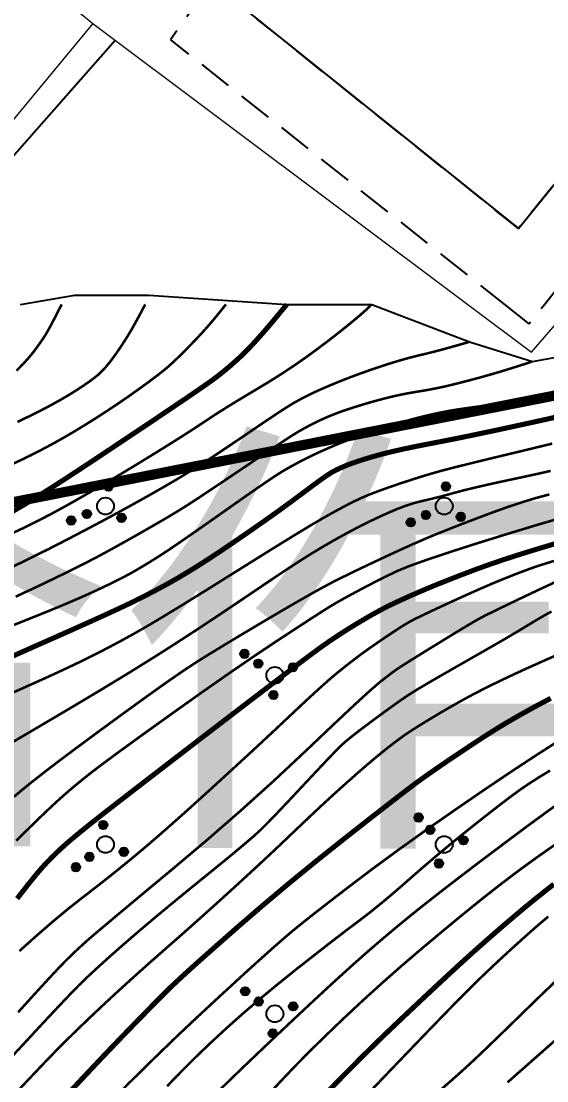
# Model space of a CAD drawing. Extents: x 396500 to 398250, y 1005980 to 1008200.
# Drawn here: x 398080.55 to 398096.06, y 1007977.06 to 1008008.37 of the extents above; entities that cross this region are included whole.
import ezdxf
from ezdxf.enums import TextEntityAlignment as Align

# ---------------------------------------------------------------- set-up
doc = ezdxf.new("R2010")
doc.units = 0
doc.header["$LTSCALE"] = 0.5
doc.linetypes.add('X5', pattern=[3, 2, -1])
doc.layers.get('0').update_dxf_attribs({"linetype": 'CONTINUOUS'})
doc.layers.add('ASSIST', color=7, linetype='CONTINUOUS', plot=False)
for name, color, linetype in [('DGX', 2, 'CONTINUOUS'), ('DMTZ', 3, 'CONTINUOUS'), ('JMD', 6, 'CONTINUOUS'), ('ZBTZ', 3, 'CONTINUOUS'), ('用地红线', 1, 'CONTINUOUS')]:
    doc.layers.add(name, color=color, linetype=linetype)
doc.layers.add('绘图层', color=6, linetype='CONTINUOUS', lineweight=5)
doc.styles.add('粗等线体', font='simhei.ttf')
doc.linetypes.add('10421', pattern='A,2,[150,AAA.SHX,S=1,R=0,X=0,Y=1],1e-11', length=2)
doc.linetypes.add('10422', pattern='A,2,[150,AAA.SHX,S=1,R=0,X=0,Y=1],2,[177,AAA.SHX,S=1,R=0,X=0,Y=0.8],1e-09', length=4)
doc.linetypes.add('1161', pattern='A,0,[149,AAA.SHX,S=0.15,R=0,X=0,Y=0],-1.6', length=1.6)

# ---------------------------------------------------------------- blocks, each defined once
blk = doc.blocks.new('*U110')
at = {"linetype": 'Continuous'}
for points in [[(-0.25, 2.2), (-0.238, 2.123), (-0.238, 2.277)], [(-0.238, 2.277), (-0.202, 2.053), (-0.202, 2.347)], [(-0.202, 2.053), (-0.238, 2.277), (-0.238, 2.123)], [(-0.202, 2.347), (-0.147, 1.998), (-0.147, 2.402)], [(-0.147, 1.998), (-0.202, 2.347), (-0.202, 2.053)], [(-0.147, 2.402), (-0.077, 1.962), (-0.077, 2.438)], [(-0.077, 1.962), (-0.147, 2.402), (-0.147, 1.998)], [(-0.077, 2.438), (0, 1.95), (0, 2.45)], [(0, 1.95), (-0.077, 2.438), (-0.077, 1.962)], [(0, 2.45), (0.077, 1.962), (0.077, 2.438)], [(0.077, 1.962), (0, 2.45), (0, 1.95)], [(0.077, 2.438), (0.147, 1.998), (0.147, 2.402)], [(0.147, 1.998), (0.077, 2.438), (0.077, 1.962)], [(0.147, 2.402), (0.202, 2.053), (0.202, 2.347)], [(0.202, 2.053), (0.147, 2.402), (0.147, 1.998)], [(0.202, 2.347), (0.238, 2.123), (0.238, 2.277)], [(0.238, 2.123), (0.202, 2.347), (0.202, 2.053)], [(0.25, 2.2), (0.238, 2.277), (0.238, 2.123)]]:
    blk.add_solid(points, dxfattribs=at)
blk = doc.blocks.new('*U109')
at = {"linetype": 'Continuous'}
for points in [[(-0.25, 1.2), (-0.238, 1.123), (-0.238, 1.277)], [(-0.238, 1.277), (-0.202, 1.053), (-0.202, 1.347)], [(-0.202, 1.053), (-0.238, 1.277), (-0.238, 1.123)], [(-0.202, 1.347), (-0.147, 0.998), (-0.147, 1.402)], [(-0.147, 0.998), (-0.202, 1.347), (-0.202, 1.053)], [(-0.147, 1.402), (-0.077, 0.962), (-0.077, 1.438)], [(-0.077, 0.962), (-0.147, 1.402), (-0.147, 0.998)], [(-0.077, 1.438), (0, 0.95), (0, 1.45)], [(0, 0.95), (-0.077, 1.438), (-0.077, 0.962)], [(0, 1.45), (0.077, 0.962), (0.077, 1.438)], [(0.077, 0.962), (0, 1.45), (0, 0.95)], [(0.077, 1.438), (0.147, 0.998), (0.147, 1.402)], [(0.147, 0.998), (0.077, 1.438), (0.077, 0.962)], [(0.147, 1.402), (0.202, 1.053), (0.202, 1.347)], [(0.202, 1.053), (0.147, 1.402), (0.147, 0.998)], [(0.202, 1.347), (0.238, 1.123), (0.238, 1.277)], [(0.238, 1.123), (0.202, 1.347), (0.202, 1.053)], [(0.25, 1.2), (0.238, 1.277), (0.238, 1.123)]]:
    blk.add_solid(points, dxfattribs=at)
blk = doc.blocks.new('*U108')
at = {"linetype": 'Continuous'}
for points in [[(-1.25, -0.6), (-1.238, -0.677), (-1.238, -0.523)], [(-1.238, -0.523), (-1.202, -0.747), (-1.202, -0.453)], [(-1.202, -0.747), (-1.238, -0.523), (-1.238, -0.677)], [(-1.202, -0.453), (-1.147, -0.802), (-1.147, -0.398)], [(-1.147, -0.802), (-1.202, -0.453), (-1.202, -0.747)], [(-1.147, -0.398), (-1.077, -0.838), (-1.077, -0.362)], [(-1.077, -0.838), (-1.147, -0.398), (-1.147, -0.802)], [(-1.077, -0.362), (-1, -0.85), (-1, -0.35)], [(-1, -0.85), (-1.077, -0.362), (-1.077, -0.838)], [(-1, -0.35), (-0.923, -0.838), (-0.923, -0.362)], [(-0.923, -0.838), (-1, -0.35), (-1, -0.85)], [(-0.923, -0.362), (-0.853, -0.802), (-0.853, -0.398)], [(-0.853, -0.802), (-0.923, -0.362), (-0.923, -0.838)], [(-0.853, -0.398), (-0.798, -0.747), (-0.798, -0.453)], [(-0.798, -0.747), (-0.853, -0.398), (-0.853, -0.802)], [(-0.798, -0.453), (-0.762, -0.677), (-0.762, -0.523)], [(-0.762, -0.677), (-0.798, -0.453), (-0.798, -0.747)], [(-0.75, -0.6), (-0.762, -0.523), (-0.762, -0.677)]]:
    blk.add_solid(points, dxfattribs=at)
blk = doc.blocks.new('*U107')
at = {"linetype": 'Continuous'}
for points in [[(0.75, -0.6), (0.762, -0.677), (0.762, -0.523)], [(0.762, -0.523), (0.798, -0.747), (0.798, -0.453)], [(0.798, -0.747), (0.762, -0.523), (0.762, -0.677)], [(0.798, -0.453), (0.853, -0.802), (0.853, -0.398)], [(0.853, -0.802), (0.798, -0.453), (0.798, -0.747)], [(0.853, -0.398), (0.923, -0.838), (0.923, -0.362)], [(0.923, -0.838), (0.853, -0.398), (0.853, -0.802)], [(0.923, -0.362), (1, -0.85), (1, -0.35)], [(1, -0.85), (0.923, -0.362), (0.923, -0.838)], [(1, -0.35), (1.077, -0.838), (1.077, -0.362)], [(1.077, -0.838), (1, -0.35), (1, -0.85)], [(1.077, -0.362), (1.147, -0.802), (1.147, -0.398)], [(1.147, -0.802), (1.077, -0.362), (1.077, -0.838)], [(1.147, -0.398), (1.202, -0.747), (1.202, -0.453)], [(1.202, -0.747), (1.147, -0.398), (1.147, -0.802)], [(1.202, -0.453), (1.238, -0.677), (1.238, -0.523)], [(1.238, -0.677), (1.202, -0.453), (1.202, -0.747)], [(1.25, -0.6), (1.238, -0.523), (1.238, -0.677)]]:
    blk.add_solid(points, dxfattribs=at)
blk = doc.blocks.new('gc160')
for centre, radius in [((0, 2.2), 0.25), ((0, 1.2), 0.25), ((0, 0), 0.5), ((-1, -0.6), 0.25), ((1, -0.6), 0.25)]:
    blk.add_circle(centre, radius)
at = {"linetype": 'Continuous'}
for name in ['*U110', '*U109', '*U108', '*U107']:
    blk.add_blockref(name, (0, 0), dxfattribs=at)

msp = doc.modelspace()

# ---------------------------------------------------------------- linework, layer by layer
at = {"layer": 'ASSIST', "linetype": '1161', "flags": 128}
for points in [[(398080.53, 1008000), (398082.128, 1008000.272), (398084.318, 1008000.272), (398088.389, 1008000)], [(398088.389, 1008000), (398090.9, 1008000)], [(398088.389, 1008000), (398090.9, 1008000)], [(398090.9, 1008000), (398093.784, 1007998.894), (398095.639, 1007998.311), (398098.462, 1007998.826), (398099.711, 1007999.743), (398100.193, 1008000)]]:
    msp.add_lwpolyline(points, dxfattribs=at)
at = {"layer": 'DGX', "color": 3, "linetype": 'Continuous', "lineweight": -2, "const_width": 0.15}
for points in [[(398088.389, 1008000), (398088.134, 1007999.69), (398087.905, 1007999.415), (398087.701, 1007999.176), (398087.521, 1007998.973), (398087.354, 1007998.792), (398087.187, 1007998.62), (398087.019, 1007998.455), (398086.851, 1007998.3), (398086.68, 1007998.15), (398086.505, 1007998.005), (398086.326, 1007997.864), (398086.142, 1007997.727), (398085.867, 1007997.535), (398085.418, 1007997.227), (398084.793, 1007996.805), (398083.993, 1007996.268), (398083.164, 1007995.714), (398082.453, 1007995.243), (398081.859, 1007994.853), (398081.383, 1007994.546), (398080.98, 1007994.292), (398080.605, 1007994.064), (398080.257, 1007993.861)], [(398096.78, 1007996.771), (398096.127, 1007996.621), (398095.323, 1007996.444), (398094.499, 1007996.266), (398093.78, 1007996.115), (398093.168, 1007995.991), (398092.663, 1007995.893), (398092.232, 1007995.809), (398091.844, 1007995.728), (398091.498, 1007995.65), (398091.195, 1007995.574), (398090.927, 1007995.5), (398090.684, 1007995.428), (398090.468, 1007995.358), (398090.278, 1007995.291), (398090.11, 1007995.225), (398089.961, 1007995.161), (398089.831, 1007995.099), (398089.72, 1007995.039), (398089.59, 1007994.956), (398089.402, 1007994.826), (398089.158, 1007994.648), (398088.856, 1007994.422), (398088.509, 1007994.163), (398088.129, 1007993.886), (398087.715, 1007993.592), (398087.269, 1007993.281), (398086.833, 1007992.981), (398086.454, 1007992.724), (398086.13, 1007992.51), (398085.863, 1007992.337), (398085.629, 1007992.191), (398085.407, 1007992.055), (398085.196, 1007991.929), (398084.996, 1007991.814), (398084.789, 1007991.699), (398084.556, 1007991.573), (398084.296, 1007991.437), (398084.009, 1007991.289), (398083.604, 1007991.093), (398082.988, 1007990.808), (398082.162, 1007990.435), (398081.125, 1007989.975), (398080.083, 1007989.512)], [(398080.425, 1007982.442), (398080.759, 1007982.868), (398081.009, 1007983.177), (398081.176, 1007983.371), (398081.301, 1007983.506), (398081.431, 1007983.639), (398081.563, 1007983.77), (398081.699, 1007983.9), (398081.857, 1007984.043), (398082.055, 1007984.213), (398082.292, 1007984.41), (398082.569, 1007984.634), (398083.008, 1007984.981), (398083.735, 1007985.545), (398084.748, 1007986.326), (398086.048, 1007987.326), (398087.34, 1007988.317), (398088.331, 1007989.073), (398089.021, 1007989.594), (398089.409, 1007989.88), (398089.652, 1007990.05), (398089.906, 1007990.22), (398090.171, 1007990.39), (398090.448, 1007990.561), (398090.718, 1007990.722), (398090.962, 1007990.862), (398091.182, 1007990.982), (398091.376, 1007991.082), (398091.567, 1007991.174), (398091.777, 1007991.272), (398092.006, 1007991.375), (398092.253, 1007991.484), (398092.527, 1007991.601), (398092.836, 1007991.728), (398093.18, 1007991.865), (398093.558, 1007992.013), (398093.954, 1007992.163), (398094.35, 1007992.306), (398094.745, 1007992.442), (398095.139, 1007992.571), (398095.584, 1007992.71), (398096.127, 1007992.874), (398096.769, 1007993.064)], [(398096.274, 1007982.867), (398095.997, 1007982.65), (398095.718, 1007982.427), (398095.436, 1007982.196), (398095.152, 1007981.958), (398094.862, 1007981.711), (398094.563, 1007981.453), (398094.256, 1007981.184), (398093.941, 1007980.905), (398093.577, 1007980.576), (398093.124, 1007980.159), (398092.582, 1007979.654), (398091.952, 1007979.061), (398091.295, 1007978.436), (398090.676, 1007977.831), (398090.094, 1007977.247), (398089.549, 1007976.685)]]:
    msp.add_lwpolyline(points, dxfattribs=at)
at = {"layer": 'DGX', "linetype": 'Continuous', "const_width": 0.075}
for points in [[(398080.279, 1007995.279), (398080.596, 1007995.426), (398080.843, 1007995.548), (398081.088, 1007995.673), (398081.332, 1007995.802), (398081.575, 1007995.934), (398081.829, 1007996.077), (398082.106, 1007996.24), (398082.407, 1007996.423), (398082.731, 1007996.625), (398083.063, 1007996.84), (398083.39, 1007997.057), (398083.712, 1007997.278), (398084.027, 1007997.502), (398084.316, 1007997.712), (398084.556, 1007997.893), (398084.749, 1007998.045), (398084.895, 1007998.167), (398085.031, 1007998.291), (398085.196, 1007998.449), (398085.39, 1007998.642), (398085.613, 1007998.869), (398085.853, 1007999.122), (398086.096, 1007999.395), (398086.342, 1007999.688), (398086.591, 1008000)], [(398090.9, 1008000), (398090.758, 1007999.864), (398090.581, 1007999.706), (398090.368, 1007999.526), (398090.12, 1007999.323), (398089.848, 1007999.107), (398089.563, 1007998.887), (398089.265, 1007998.663), (398088.953, 1007998.435), (398088.618, 1007998.201), (398088.25, 1007997.957), (398087.847, 1007997.703), (398087.411, 1007997.441), (398086.983, 1007997.184), (398086.602, 1007996.951), (398086.27, 1007996.74), (398085.987, 1007996.552), (398085.693, 1007996.357), (398085.332, 1007996.124), (398084.904, 1007995.854), (398084.407, 1007995.546), (398083.883, 1007995.225), (398083.367, 1007994.914), (398082.861, 1007994.615), (398082.365, 1007994.327), (398081.892, 1007994.059), (398081.458, 1007993.822), (398081.062, 1007993.614), (398080.705, 1007993.436), (398080.322, 1007993.256)], [(398081.741, 1008000), (398081.564, 1007999.652), (398081.418, 1007999.373), (398081.302, 1007999.164), (398081.216, 1007999.025), (398081.145, 1007998.922), (398081.074, 1007998.82), (398081.003, 1007998.721), (398080.931, 1007998.623), (398080.851, 1007998.521), (398080.758, 1007998.411), (398080.65, 1007998.291), (398080.527, 1007998.162), (398080.406, 1007998.039)], [(398080.435, 1007996.526), (398080.806, 1007996.705), (398081.133, 1007996.869), (398081.43, 1007997.025), (398081.706, 1007997.178), (398081.961, 1007997.328), (398082.196, 1007997.475), (398082.404, 1007997.612), (398082.581, 1007997.735), (398082.725, 1007997.843), (398082.837, 1007997.936), (398082.936, 1007998.031), (398083.041, 1007998.146), (398083.153, 1007998.282), (398083.27, 1007998.438), (398083.388, 1007998.604), (398083.5, 1007998.768), (398083.606, 1007998.931), (398083.707, 1007999.092), (398083.812, 1007999.269), (398083.93, 1007999.48), (398084.062, 1007999.723), (398084.208, 1008000)], [(398093.784, 1007998.894), (398093.365, 1007998.773), (398093.006, 1007998.673), (398092.707, 1007998.594), (398092.468, 1007998.535), (398092.259, 1007998.486), (398092.049, 1007998.432), (398091.838, 1007998.375), (398091.627, 1007998.313), (398091.411, 1007998.247), (398091.184, 1007998.173), (398090.947, 1007998.094), (398090.7, 1007998.007), (398090.449, 1007997.917), (398090.202, 1007997.823), (398089.958, 1007997.727), (398089.716, 1007997.628), (398089.49, 1007997.532), (398089.291, 1007997.444), (398089.119, 1007997.364), (398088.974, 1007997.292), (398088.842, 1007997.224), (398088.712, 1007997.153), (398088.582, 1007997.079), (398088.454, 1007997.002), (398088.276, 1007996.889), (398087.999, 1007996.706), (398087.622, 1007996.453), (398087.146, 1007996.129), (398086.646, 1007995.791), (398086.201, 1007995.495), (398085.809, 1007995.241), (398085.471, 1007995.029), (398085.138, 1007994.828), (398084.762, 1007994.608), (398084.342, 1007994.368), (398083.878, 1007994.109), (398083.39, 1007993.841), (398082.898, 1007993.575), (398082.4, 1007993.311), (398081.898, 1007993.049), (398081.382, 1007992.784), (398080.843, 1007992.515), (398080.281, 1007992.241)], [(398080.383, 1007991.363), (398081.026, 1007991.663), (398081.596, 1007991.937), (398082.085, 1007992.177), (398082.495, 1007992.384), (398082.825, 1007992.556), (398083.129, 1007992.721), (398083.46, 1007992.904), (398083.817, 1007993.104), (398084.201, 1007993.322), (398084.575, 1007993.537), (398084.903, 1007993.73), (398085.185, 1007993.899), (398085.42, 1007994.046), (398085.687, 1007994.218), (398086.063, 1007994.468), (398086.55, 1007994.794), (398087.147, 1007995.196), (398087.734, 1007995.591), (398088.192, 1007995.895), (398088.519, 1007996.109), (398088.717, 1007996.231), (398088.85, 1007996.308), (398088.984, 1007996.381), (398089.119, 1007996.452), (398089.255, 1007996.52), (398089.393, 1007996.586), (398089.535, 1007996.65), (398089.68, 1007996.711), (398089.829, 1007996.771), (398089.991, 1007996.831), (398090.174, 1007996.895), (398090.378, 1007996.961), (398090.605, 1007997.031), (398090.836, 1007997.1), (398091.056, 1007997.162), (398091.265, 1007997.217), (398091.463, 1007997.266), (398091.656, 1007997.31), (398091.85, 1007997.351), (398092.047, 1007997.387), (398092.245, 1007997.421), (398092.443, 1007997.453), (398092.637, 1007997.488), (398092.829, 1007997.526), (398093.019, 1007997.566), (398093.225, 1007997.615), (398093.469, 1007997.675), (398093.751, 1007997.748), (398094.07, 1007997.833), (398094.421, 1007997.932), (398094.8, 1007998.044), (398095.206, 1007998.171), (398095.639, 1007998.311)], [(398096.224, 1007995.885), (398095.37, 1007995.678), (398094.525, 1007995.475), (398093.844, 1007995.309), (398093.327, 1007995.18), (398092.975, 1007995.089), (398092.694, 1007995.01), (398092.391, 1007994.919), (398092.065, 1007994.816), (398091.718, 1007994.702), (398091.381, 1007994.586), (398091.084, 1007994.479), (398090.829, 1007994.381), (398090.614, 1007994.291), (398090.402, 1007994.191), (398090.153, 1007994.066), (398089.868, 1007993.913), (398089.546, 1007993.734), (398089.128, 1007993.491), (398088.558, 1007993.145), (398087.835, 1007992.698), (398086.959, 1007992.15), (398086.076, 1007991.596), (398085.334, 1007991.136), (398084.732, 1007990.769), (398084.27, 1007990.494), (398083.877, 1007990.269), (398083.479, 1007990.05), (398083.077, 1007989.836), (398082.671, 1007989.629), (398082.242, 1007989.417), (398081.77, 1007989.193), (398081.255, 1007988.956), (398080.698, 1007988.706), (398080.156, 1007988.464)], [(398096.142, 1007994.385), (398095.753, 1007994.281), (398095.34, 1007994.156), (398094.902, 1007994.01), (398094.439, 1007993.843), (398093.984, 1007993.672), (398093.568, 1007993.513), (398093.191, 1007993.366), (398092.854, 1007993.231), (398092.516, 1007993.091), (398092.138, 1007992.926), (398091.718, 1007992.737), (398091.258, 1007992.524), (398090.802, 1007992.309), (398090.396, 1007992.115), (398090.04, 1007991.941), (398089.733, 1007991.787), (398089.399, 1007991.609), (398088.958, 1007991.362), (398088.41, 1007991.046), (398087.756, 1007990.661), (398087.098, 1007990.27), (398086.541, 1007989.934), (398086.083, 1007989.655), (398085.725, 1007989.432), (398085.357, 1007989.189), (398084.867, 1007988.851), (398084.257, 1007988.416), (398083.525, 1007987.886), (398082.785, 1007987.344), (398082.152, 1007986.875), (398081.624, 1007986.479), (398081.202, 1007986.155), (398080.859, 1007985.885), (398080.568, 1007985.649), (398080.33, 1007985.448)], [(398096.701, 1007993.754), (398095.768, 1007993.48), (398094.845, 1007993.2), (398093.934, 1007992.916), (398093.112, 1007992.651), (398092.458, 1007992.43), (398091.973, 1007992.255), (398091.657, 1007992.124), (398091.416, 1007992.009), (398091.16, 1007991.883), (398090.888, 1007991.744), (398090.6, 1007991.593), (398090.321, 1007991.444), (398090.076, 1007991.31), (398089.865, 1007991.191), (398089.688, 1007991.086), (398089.469, 1007990.949), (398089.132, 1007990.732), (398088.677, 1007990.435), (398088.103, 1007990.059), (398087.431, 1007989.61), (398086.68, 1007989.095), (398085.85, 1007988.514), (398084.942, 1007987.868), (398084.083, 1007987.25), (398083.402, 1007986.755), (398082.898, 1007986.382), (398082.573, 1007986.133), (398082.345, 1007985.95), (398082.134, 1007985.777), (398081.941, 1007985.614), (398081.764, 1007985.459), (398081.584, 1007985.296), (398081.377, 1007985.103), (398081.145, 1007984.882), (398080.887, 1007984.631), (398080.629, 1007984.378), (398080.399, 1007984.147)], [(398080.492, 1007980.891), (398081.01, 1007981.355), (398081.488, 1007981.769), (398081.925, 1007982.133), (398082.322, 1007982.446), (398082.703, 1007982.74), (398083.091, 1007983.045), (398083.486, 1007983.362), (398083.888, 1007983.691), (398084.334, 1007984.067), (398084.86, 1007984.525), (398085.466, 1007985.064), (398086.151, 1007985.685), (398086.845, 1007986.321), (398087.476, 1007986.902), (398088.043, 1007987.43), (398088.546, 1007987.904), (398088.984, 1007988.316), (398089.355, 1007988.656), (398089.658, 1007988.926), (398089.893, 1007989.125), (398090.088, 1007989.281), (398090.27, 1007989.424), (398090.439, 1007989.554), (398090.596, 1007989.671), (398090.755, 1007989.786), (398090.93, 1007989.91), (398091.123, 1007990.043), (398091.332, 1007990.185), (398091.536, 1007990.321), (398091.712, 1007990.436), (398091.86, 1007990.529), (398091.98, 1007990.602), (398092.135, 1007990.685), (398092.387, 1007990.809), (398092.738, 1007990.975), (398093.187, 1007991.184), (398093.656, 1007991.398), (398094.069, 1007991.582), (398094.426, 1007991.737), (398094.726, 1007991.862), (398094.987, 1007991.967), (398095.227, 1007992.061), (398095.446, 1007992.143), (398095.643, 1007992.215), (398095.839, 1007992.282), (398096.051, 1007992.35), (398096.279, 1007992.419)], [(398086.257, 1007976.638), (398086.652, 1007977.026), (398087.149, 1007977.506), (398087.748, 1007978.077), (398088.449, 1007978.74), (398089.159, 1007979.405), (398089.785, 1007979.984), (398090.326, 1007980.475), (398090.782, 1007980.879), (398091.197, 1007981.236), (398091.611, 1007981.585), (398092.026, 1007981.926), (398092.441, 1007982.259), (398092.898, 1007982.618), (398093.441, 1007983.037), (398094.07, 1007983.517), (398094.785, 1007984.056), (398095.49, 1007984.583), (398096.091, 1007985.023), (398096.587, 1007985.377)], [(398087.906, 1007976.719), (398088.273, 1007977.111), (398088.63, 1007977.488), (398089.046, 1007977.91), (398089.519, 1007978.375), (398090.05, 1007978.885), (398090.615, 1007979.414), (398091.191, 1007979.937), (398091.777, 1007980.454), (398092.374, 1007980.964), (398092.947, 1007981.445), (398093.463, 1007981.872), (398093.92, 1007982.245), (398094.32, 1007982.565), (398094.686, 1007982.851), (398095.042, 1007983.123), (398095.386, 1007983.379), (398095.72, 1007983.622), (398096.036, 1007983.845), (398096.325, 1007984.047)], [(398090.544, 1007976.422), (398091.119, 1007977.025), (398091.825, 1007977.762), (398092.532, 1007978.498), (398093.109, 1007979.094), (398093.557, 1007979.552), (398093.876, 1007979.871), (398094.14, 1007980.128), (398094.424, 1007980.399), (398094.728, 1007980.684), (398095.053, 1007980.983), (398095.371, 1007981.27), (398095.652, 1007981.52), (398095.898, 1007981.734), (398096.109, 1007981.91)], [(398092.882, 1007976.749), (398093.242, 1007977.062), (398093.56, 1007977.345), (398093.836, 1007977.598), (398094.127, 1007977.873), (398094.488, 1007978.22), (398094.921, 1007978.639), (398095.424, 1007979.13), (398095.932, 1007979.624), (398096.38, 1007980.052)], [(398094.906, 1007977.012), (398096.026, 1007978), (398096.957, 1007978.82)]]:
    msp.add_lwpolyline(points, dxfattribs=at)
at = {"layer": 'DGX', "linetype": 'Continuous', "const_width": 0.075, "flags": 128}
for points in [[(398080.335, 1007990.529), (398081.072, 1007990.824), (398081.704, 1007991.083), (398082.231, 1007991.308), (398082.654, 1007991.497), (398082.999, 1007991.659), (398083.295, 1007991.802), (398083.542, 1007991.926), (398083.74, 1007992.032), (398083.922, 1007992.135), (398084.121, 1007992.252), (398084.337, 1007992.383), (398084.57, 1007992.529), (398084.872, 1007992.725), (398085.292, 1007993.011), (398085.832, 1007993.386), (398086.491, 1007993.85), (398087.139, 1007994.307), (398087.647, 1007994.66), (398088.015, 1007994.91), (398088.242, 1007995.055), (398088.403, 1007995.149), (398088.57, 1007995.242), (398088.742, 1007995.335), (398088.921, 1007995.427), (398089.107, 1007995.52), (398089.301, 1007995.612), (398089.505, 1007995.704), (398089.716, 1007995.796), (398089.936, 1007995.887), (398090.162, 1007995.978), (398090.394, 1007996.067), (398090.633, 1007996.155), (398090.889, 1007996.244), (398091.172, 1007996.336), (398091.483, 1007996.431), (398091.821, 1007996.53), (398092.165, 1007996.625), (398092.493, 1007996.708), (398092.805, 1007996.779), (398093.102, 1007996.839), (398093.427, 1007996.894), (398093.827, 1007996.952), (398094.301, 1007997.013), (398094.849, 1007997.076), (398095.399, 1007997.141), (398095.882, 1007997.208), (398096.296, 1007997.275)], [(398079.915, 1007986.843), (398080.924, 1007987.436), (398081.98, 1007988.06), (398082.916, 1007988.619), (398083.731, 1007989.115), (398084.426, 1007989.547), (398085.07, 1007989.957), (398085.736, 1007990.39), (398086.421, 1007990.844), (398087.128, 1007991.32), (398087.784, 1007991.764), (398088.32, 1007992.123), (398088.737, 1007992.396), (398089.033, 1007992.584), (398089.269, 1007992.728), (398089.504, 1007992.868), (398089.738, 1007993.004), (398089.972, 1007993.136), (398090.207, 1007993.264), (398090.447, 1007993.391), (398090.691, 1007993.514), (398090.939, 1007993.636), (398091.18, 1007993.749), (398091.402, 1007993.849), (398091.604, 1007993.935), (398091.786, 1007994.007), (398091.958, 1007994.068), (398092.129, 1007994.123), (398092.298, 1007994.17), (398092.465, 1007994.209), (398092.645, 1007994.25), (398092.849, 1007994.3), (398093.079, 1007994.361), (398093.333, 1007994.431), (398093.634, 1007994.511), (398094.003, 1007994.6), (398094.439, 1007994.7), (398094.943, 1007994.809), (398095.439, 1007994.915), (398095.851, 1007995.005), (398096.178, 1007995.08)], [(398096.293, 1007991.784), (398095.88, 1007991.592), (398095.386, 1007991.358), (398094.904, 1007991.127), (398094.527, 1007990.944), (398094.255, 1007990.81), (398094.089, 1007990.724), (398093.926, 1007990.631), (398093.666, 1007990.477), (398093.309, 1007990.26), (398092.855, 1007989.982), (398092.403, 1007989.703), (398092.053, 1007989.485), (398091.803, 1007989.327), (398091.655, 1007989.23), (398091.548, 1007989.154), (398091.422, 1007989.06), (398091.277, 1007988.948), (398091.113, 1007988.819), (398090.849, 1007988.59), (398090.401, 1007988.18), (398089.771, 1007987.588), (398088.958, 1007986.815), (398088.032, 1007985.947), (398087.064, 1007985.073), (398086.054, 1007984.191), (398085.001, 1007983.303), (398084.04, 1007982.504), (398083.306, 1007981.89), (398082.797, 1007981.461), (398082.514, 1007981.218), (398082.345, 1007981.066), (398082.177, 1007980.911), (398082.011, 1007980.752), (398081.846, 1007980.59), (398081.637, 1007980.373), (398081.335, 1007980.05), (398080.941, 1007979.62), (398080.456, 1007979.084)], [(398096.206, 1007990.925), (398096.011, 1007990.819), (398095.787, 1007990.689), (398095.533, 1007990.535), (398095.213, 1007990.341), (398094.789, 1007990.091), (398094.262, 1007989.787), (398093.631, 1007989.427), (398093.014, 1007989.074), (398092.525, 1007988.79), (398092.166, 1007988.575), (398091.937, 1007988.43), (398091.749, 1007988.3), (398091.514, 1007988.134), (398091.234, 1007987.93), (398090.907, 1007987.69), (398090.587, 1007987.45), (398090.328, 1007987.249), (398090.129, 1007987.087), (398089.991, 1007986.963), (398089.839, 1007986.81), (398089.598, 1007986.559), (398089.269, 1007986.211), (398088.852, 1007985.765), (398088.429, 1007985.313), (398088.081, 1007984.946), (398087.81, 1007984.666), (398087.615, 1007984.471), (398087.388, 1007984.265), (398087.02, 1007983.952), (398086.512, 1007983.531), (398085.863, 1007983.004), (398085.179, 1007982.446), (398084.562, 1007981.936), (398084.014, 1007981.473), (398083.534, 1007981.058), (398083.118, 1007980.69), (398082.763, 1007980.368), (398082.467, 1007980.092), (398082.231, 1007979.861), (398081.971, 1007979.594), (398081.603, 1007979.205), (398081.125, 1007978.694), (398080.54, 1007978.062), (398079.896, 1007977.371)], [(398096.428, 1007989.668), (398095.912, 1007989.44), (398095.452, 1007989.233), (398095.049, 1007989.048), (398094.703, 1007988.884), (398094.399, 1007988.735), (398094.121, 1007988.595), (398093.868, 1007988.464), (398093.642, 1007988.342), (398093.423, 1007988.22), (398093.191, 1007988.088), (398092.948, 1007987.946), (398092.692, 1007987.793), (398092.447, 1007987.644), (398092.234, 1007987.513), (398092.055, 1007987.398), (398091.908, 1007987.301), (398091.769, 1007987.202), (398091.61, 1007987.084), (398091.432, 1007986.948), (398091.236, 1007986.792), (398091.012, 1007986.609), (398090.753, 1007986.39), (398090.459, 1007986.134), (398090.129, 1007985.842), (398089.774, 1007985.522), (398089.403, 1007985.18), (398089.016, 1007984.816), (398088.612, 1007984.432), (398088.189, 1007984.028), (398087.742, 1007983.608), (398087.271, 1007983.171), (398086.777, 1007982.718), (398086.272, 1007982.26), (398085.768, 1007981.807), (398085.266, 1007981.361), (398084.765, 1007980.921), (398084.277, 1007980.491), (398083.812, 1007980.074), (398083.37, 1007979.672), (398082.953, 1007979.284), (398082.564, 1007978.917), (398082.213, 1007978.579), (398081.897, 1007978.27), (398081.618, 1007977.991), (398081.264, 1007977.625), (398080.724, 1007977.056), (398079.996, 1007976.284)], [(398096.352, 1007987.062), (398095.719, 1007986.656), (398095.013, 1007986.191), (398094.232, 1007985.665), (398093.377, 1007985.078), (398092.514, 1007984.476), (398091.709, 1007983.9), (398090.962, 1007983.352), (398090.273, 1007982.831), (398089.67, 1007982.366), (398089.18, 1007981.984), (398088.805, 1007981.686), (398088.542, 1007981.472), (398088.322, 1007981.284), (398088.071, 1007981.065), (398087.79, 1007980.815), (398087.477, 1007980.534), (398087.123, 1007980.212), (398086.716, 1007979.838), (398086.255, 1007979.413), (398085.74, 1007978.935), (398085.159, 1007978.387), (398084.5, 1007977.749), (398083.762, 1007977.022), (398082.946, 1007976.204)], [(398096.162, 1007986.225), (398095.833, 1007986.026), (398095.537, 1007985.836), (398095.274, 1007985.656), (398094.997, 1007985.453), (398094.66, 1007985.196), (398094.262, 1007984.886), (398093.803, 1007984.522), (398093.323, 1007984.134), (398092.861, 1007983.751), (398092.417, 1007983.373), (398091.991, 1007983), (398091.584, 1007982.645), (398091.201, 1007982.322), (398090.839, 1007982.03), (398090.501, 1007981.77), (398090.142, 1007981.5), (398089.721, 1007981.177), (398089.239, 1007980.801), (398088.694, 1007980.373), (398088.133, 1007979.922), (398087.6, 1007979.48), (398087.094, 1007979.046), (398086.616, 1007978.62), (398086.158, 1007978.197), (398085.711, 1007977.769), (398085.277, 1007977.336), (398084.854, 1007976.899)]]:
    msp.add_lwpolyline(points, dxfattribs=at)
at = {"layer": 'DGX', "color": 3, "linetype": 'Continuous', "lineweight": -2, "const_width": 0.15, "flags": 128}
msp.add_lwpolyline([(398096.182, 1007988.359), (398096.01, 1007988.27), (398095.819, 1007988.169), (398095.611, 1007988.055), (398095.383, 1007987.929), (398095.153, 1007987.798), (398094.935, 1007987.672), (398094.729, 1007987.549), (398094.536, 1007987.431), (398094.329, 1007987.3), (398094.079, 1007987.138), (398093.786, 1007986.946), (398093.452, 1007986.723), (398093.11, 1007986.492), (398092.797, 1007986.277), (398092.512, 1007986.078), (398092.256, 1007985.894), (398091.939, 1007985.656), (398091.471, 1007985.296), (398090.852, 1007984.814), (398090.083, 1007984.209), (398089.25, 1007983.545), (398088.443, 1007982.884), (398087.66, 1007982.225), (398086.901, 1007981.569), (398086.222, 1007980.971), (398085.674, 1007980.483), (398085.26, 1007980.106), (398084.977, 1007979.84), (398084.722, 1007979.587), (398084.387, 1007979.249), (398083.974, 1007978.826), (398083.481, 1007978.318), (398082.909, 1007977.719), (398082.254, 1007977.022), (398081.518, 1007976.228)], dxfattribs=at)
at = {"layer": 'DMTZ', "linetype": '10422', "lineweight": 0}
for points in [[(398082.659, 1008008.299), (398093.736, 1008000)], [(398093.736, 1008000), (398095.616, 1007998.592), (398096.833, 1008000)]]:
    msp.add_lwpolyline(points, dxfattribs=at)
at = {"layer": 'DMTZ', "linetype": '10422', "flags": 128}
msp.add_lwpolyline([(398076.442, 1008000), (398083.316, 1008007.806)], dxfattribs=at)
at = {"layer": 'DMTZ', "linetype": '10421'}
for points in [[(398080.53, 1008000), (398082.128, 1008000.272), (398084.318, 1008000.272), (398088.389, 1008000)], [(398088.389, 1008000), (398090.9, 1008000)], [(398088.389, 1008000), (398090.9, 1008000)], [(398090.9, 1008000), (398093.784, 1007998.894), (398095.639, 1007998.311), (398098.462, 1007998.826), (398099.711, 1007999.743), (398100.193, 1008000)]]:
    msp.add_lwpolyline(points, dxfattribs=at)
at = {"layer": 'JMD', "linetype": 'Continuous', "flags": 128}
msp.add_lwpolyline([(398101.536, 1008031.302), (398093.4, 1008019.777), (398095.471, 1008018.262), (398094.217, 1008016.548), (398092.175, 1008018.042), (398086.16, 1008009.521), (398095.227, 1008002.241), (398103.469, 1008012.417), (398099.399, 1008015.685), (398103.417, 1008020.69), (398105.234, 1008022.953), (398107.852, 1008026.185)], close=True, dxfattribs=at)
at = {"layer": 'JMD', "linetype": 'X5', "flags": 128}
for points in [[(398095.995, 1008000), (398106.158, 1008012.707), (398102.123, 1008015.935), (398104.933, 1008019.449), (398103.405, 1008020.676), (398099.399, 1008015.685), (398103.469, 1008012.417), (398095.227, 1008002.241), (398086.16, 1008009.521), (398084.957, 1008007.817), (398094.812, 1008000)], [(398094.812, 1008000), (398095.536, 1007999.426), (398095.995, 1008000)]]:
    msp.add_lwpolyline(points, dxfattribs=at)
at = {"layer": 'JMD', "linetype": 'Continuous', "lineweight": 0}
msp.add_lwpolyline([(398076.659, 1008011.94), (398077.266, 1008012.724), (398082.659, 1008008.299), (398072.661, 1007996.215), (398067.718, 1008000.321), (398072.305, 1008004.793), (398071.585, 1008005.391), (398069.375, 1008007.227), (398071.772, 1008010.443), (398071.596, 1008010.574), (398074.304, 1008013.839)], close=True, dxfattribs=at)
at = {"layer": '用地红线', "linetype": 'Continuous', "const_width": 0.3, "flags": 128}
msp.add_lwpolyline([(398194.596, 1008040.96), (398203.34, 1008029.936), (398203.726, 1008028.512), (398203.335, 1008026.495), (398201.788, 1008021.146), (398199.822, 1008019.316), (398188.449, 1008013.55), (398184.589, 1008013.008), (398180.191, 1008014.033), (398174.218, 1008018.658), (398174.212, 1008027.162), (398166.904, 1008022.356), (398123.58, 1007997.04), (398117.715, 1008001.526), (398053.508, 1007988.875), (398017.747, 1007957.596), (397994.886, 1007951.334), (397985.99, 1007958.873), (398036.822, 1008019.633), (398116.107, 1008119.268)], dxfattribs=at)

# ---------------------------------------------------------------- block references
at = {"layer": 'ZBTZ', "linetype": 'Continuous', "yscale": 0.5}
for p, xscale, rotation in [((398083.036, 1007994.039), 0.5000000000228344, 112.6792199480026), ((398093.036, 1007994.039), 0.5000000000209455, 115.9807122973212), ((398088.036, 1007989.039), 0.4999999999952399, 54.82894375744375), ((398093.036, 1007984.039), 0.4999999999997007, 43.45774712510932), ((398083.036, 1007984.039), 0.5000000000337603, 127.439802238077), ((398088.036, 1007979.039), 0.4999999999608332, 52.88430432958487)]:
    msp.add_blockref('gc160', p, dxfattribs=dict(at, xscale=xscale, rotation=rotation))

# ---------------------------------------------------------------- texts
at = {"layer": '绘图层', "color": 1, "linetype": 'Continuous', "style": '粗等线体'}
msp.add_text('珠海市香洲东坑股份合作公司叠加图8', height=10, dxfattribs=at).set_placement((398059.433, 1007990.193), align=Align.MIDDLE)

doc.saveas('drawing.dxf')
